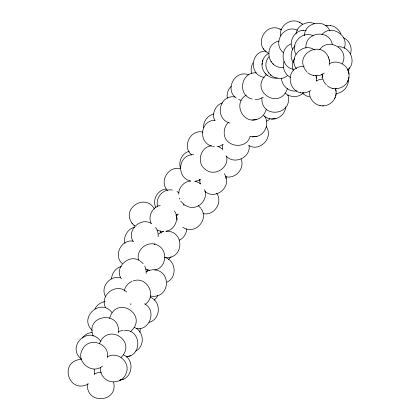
<?xml version="1.0" encoding="UTF-8"?>
<svg xmlns="http://www.w3.org/2000/svg" width="420" height="420" viewBox="0 0 420 420"><rect width="100%" height="100%" fill="white"/><g stroke="black" fill="none" stroke-linecap="round" stroke-linejoin="round"><path stroke-width="0.63" d="M280.466 35.779C278.964 25.594 291.37 17.094 300.132 22.685M309.508 91.565C308.784 98.102 313.793 104.417 320.192 105.567M316.586 81.296L316.622 78.225L316.213 76.75M322.45 73.867C322.088 77.842 323.221 82.131 326.319 84.808M329.149 59.677L329.553 61.147L329.185 65.284M335.57 95.87L336.074 94.274L336.105 91.203L335.695 89.733M348.5 78.792L349.004 77.196L349.036 74.13L348.631 72.655M158.083 236.854C158.482 233.494 157.6 230.044 155.594 227.315M183.813 205.254L183.834 204.094M186.784 228.879C186.559 233.636 183.666 238.366 179.167 240.198M305.928 47.922C304.721 31.757 329.448 28.739 332.336 44.541M348.39 78.587C349.251 85.995 343.345 93.114 335.895 93.581M225.855 178.7L225.934 176.39M249.034 145.294C251.165 157.715 233.872 165.244 226.044 155.878M304.453 35.642C304.369 22.166 325.138 18.375 329.889 30.98M349.272 67.615L348.212 71.988M130.809 304.862L130.867 303.639M140.238 328.666L140.123 331.102L139.671 332.236M285.7 106.817C285.427 113.038 279.93 118.75 273.619 118.907M118.44 332.756C120.813 309.666 84.452 314.659 93.251 336.257M203.537 127.622C203.18 121.28 207.732 115.489 213.822 113.967M146.092 273.394C146.396 270.947 145.866 268.312 144.701 266.149M87.575 383.812C85.244 404.859 118.624 402.864 113.584 382.174M94.458 374.698L94.694 372.272L94.101 369.196M100.448 367.348C100.065 371.117 101.309 375.113 104.076 377.758M107.394 357.62C110.14 343.072 88.352 336.157 82.315 349.713C75.343 361.594 92.337 375.223 102.511 366.046M176.888 214.19L176.662 216.5L177.24 219.944M178.705 194.24C178.532 187.682 183.86 181.498 190.444 180.999M199.972 179.419L199.784 181.136L200.225 183.997M222.653 144.963L222.401 147.488L222.831 150.045M261.907 97.944C260.699 119.017 293.176 115.589 287.978 95.298M109.62 318.334C116.319 294.289 149.357 315.068 130.505 331.658M111.51 278.98C111.788 273.331 115.684 267.876 121.296 266.564M262.479 61.819C262.957 58.312 265.503 55.183 268.469 53.408M277.436 77.858C269.231 79.769 260.573 71.384 262.238 63.121M261.97 64.591L262.789 60.113M124.252 291.018C124.982 286.744 128.042 282.944 132.064 281.374M284.062 61.341C281.894 67.295 284.755 74.582 290.477 77.364M295.985 33.989C297.003 25.426 306.999 20.213 314.717 23.73M344.132 48.379C349.734 35.585 331.028 23.699 321.909 34.566M319.856 105.536C327.28 107.415 335.123 101.798 336.074 94.274M334.645 98.779L335.16 97.157M350.469 53.965C352.637 47.743 349.424 40.288 343.361 37.627M327.227 85.717C334.782 92.437 347.991 87.276 349.004 77.196M347.582 81.706L348.091 80.078M321.993 77.553L322.786 75.059M342.389 63.546C349.75 49.334 328.598 36.718 319.631 49.718M287.516 88.452C279.757 111.253 248.656 91.004 266.322 74.671M157.678 295.312L156.98 297.087L154.245 300.195M266.191 109.52C264.763 114.944 260.012 119.669 254.221 119.789M99.566 343.565C107.62 322.24 137.345 341.297 121.097 357.452M250.058 136.5C246.461 150.082 224.527 147.221 224.201 133.355M253.034 62.822C251.176 66.061 250.572 69.998 251.716 73.584M94.92 308.905C96.81 305.009 100.69 302.153 105.005 301.655M170.956 256.788L168.404 259.623M294.725 58.443C292.388 61.855 291.784 66.376 293.255 70.261M268.879 56.873C259.051 68.444 275.494 85.192 287.248 75.831M82.241 338.011C84.583 334.966 88.179 332.63 92.101 332.54M302.857 93.398C298.137 97.781 289.963 97.577 285.327 93.135M231.205 86.305C227.981 89.271 226.501 93.959 227.32 98.254M270.013 118.608L268.364 120.215L266.658 121.091M295.155 45.796C290.735 50.006 289.769 57.524 293.291 62.606M145.268 304.238C157.495 295.822 146.858 275.725 133.124 280.954M228.632 122.336C225.587 124.798 224.018 128.919 224.196 132.773M154.203 244.535L155.032 243.81M347.702 69.967C357.147 62.491 350.033 45.57 338.053 46.84M324.209 73.043C319.651 77.007 312.296 76.466 307.744 72.739M310.816 90.489C290.099 102.543 280.208 66.554 304.101 66.281M158.545 234.014L160.76 232.486L163.663 231.425M166.913 282.182C177.235 277.536 176.179 261.166 165.569 257.707M88.589 383.791C68.297 395.168 58.212 360.444 81.758 359.31M246.293 95.162C232.922 102.443 242.162 123.758 256.552 119.579M223.361 144.344L219.629 146.249L217.04 146.69M118.188 332.01L119.564 331.186L123.223 330.372M127.544 356.486L126.215 356.848C142.853 355.415 140.994 329.149 124.315 330.33M119.947 380.1C132.657 378.908 135.188 359.499 123.428 354.884M107.478 356.853C117.343 350.753 130.641 362.124 126.315 372.813C123.785 381.917 111.074 384.919 104.491 378.242M94.547 373.931L98.154 372.524L101.241 372.288M146.123 271.903L148.192 270.695L151.646 269.876M291.055 43.974C279.442 48.195 280.928 67.247 293.239 69.232M175.964 215.355L178.516 213.969M135.728 351.094C145.042 346.353 144.26 330.95 134.285 327.395M200.45 179.466L198.398 180.527L194.633 181.361M263.319 97.225L258.962 99.167L255.171 99.43M329.506 63.672C337.391 59.073 348.374 65.042 349.036 74.13M316.57 80.75L319.3 79.59L322.334 79.144M189.404 151.174C182.364 153.032 178.106 161.049 180.427 167.932M254.578 136.663C264.369 136.5 270.218 123.911 264.521 116.088M287.716 95.576L288.671 95.188M222.632 102.779C215.46 104.832 211.47 113.789 214.683 120.508M160.246 205.286C152.654 206.945 147.777 215.959 150.995 223.13M134.788 227.173C127.78 228.748 123.018 236.476 124.976 243.422M149.021 322.366C160.823 319.51 161.564 301.287 150.239 297.266M154.691 270.034C166.693 267.908 168.347 249.753 157.322 245.107C147.987 240.193 135.749 249.527 138.547 259.901M128.678 356.176L130.379 355.714M119.773 380.147L120.661 379.906M121.8 379.596L123.496 379.134M279.043 41.055C262.705 44.258 267.372 69.904 283.92 67.268M303.361 30.277C294.467 30.686 288.32 41.401 292.625 49.229M325.033 25.82L327.065 25.415M296.919 90.836C289.385 92.558 281.536 85.754 281.505 78.157M166.115 231.242C174.983 229.877 179.807 218.232 174.447 211.003M166.32 189.026C157.694 189.556 151.83 199.957 155.852 207.601M265.325 51.02C250.147 51.65 249.023 75.479 264.196 77.311M193.704 154.686C177.655 154.287 176.075 178.133 190.727 181.015M252.105 119.973L254.058 119.795M263.65 115.605C266.291 117.915 269.903 119.527 273.462 118.913M250.147 136.453L252.467 136.847L254.42 136.668M215.303 120.194C200.277 120.089 197.904 142.091 211.596 146.171M211.512 145.782C199.936 146.774 196.119 163.658 205.837 169.775C214.951 176.946 229.719 167.396 226.448 156.083M271.509 119.091L275.956 118.697M252.467 136.847L256.914 136.453M256.247 72.849C240.744 71.731 237.048 95.456 252.184 99.083M165.842 231.2C185.057 230.176 184.406 260.122 164.546 257.518M152.287 269.735C172.2 269.057 170.714 299.707 150.229 296.016M330.141 25.489C334.919 26.029 339.077 29.426 340.867 33.863M326.702 25.41L330.535 25.494M302.998 30.271L306.432 30.35M163.459 231.609L159.758 231.026L157.07 229.976M136.442 328.577C150.097 330.829 156.859 310.081 144.512 303.823M190.234 207.286C199.705 209.024 208.373 198.613 204.603 189.614M203.091 213.633C214.121 216.137 223.346 202.298 216.573 193.174M316.123 75.742L316.874 75.815M335.606 88.72L336.357 88.793M303.188 92.82L303.944 92.888M322.67 105.798L323.426 105.871M313.31 75.479L313.64 75.511M332.792 88.457L333.123 88.489M300.373 92.552L300.709 92.589M172.415 190.04C163.464 188.213 154.975 197.673 157.663 206.393M212.478 146.422L214.247 146.633M225.456 176.626C235.394 179.456 245.133 168.478 241.101 158.954M180.306 168.793C168.299 165.396 158.734 181.976 167.669 190.622M133.234 241.185C121.354 238.838 113.064 255.628 122.231 263.603M149.709 270.296L145.745 269.125M120.608 277.783C110.308 274.811 100.107 286.844 105.404 296.394M234.969 96.92C218.636 94.421 214.379 119.259 230.034 123.055M202.839 132.111C190.349 129.003 181.697 147.021 191.667 154.928M176.111 215.14L177.251 215.428M248.577 74.823C235.053 69.305 224.191 89.801 236.24 97.96M195.452 181.225L198.859 182.679L200.461 183.813M189.672 207.254L184.579 205.128L180.726 201.138M297.591 30.23C283.936 23.898 271.604 43.197 283.505 52.815M313.315 35.81C302.332 30.151 289.663 43.885 296.042 54.301M280.969 29.652C265.571 20.711 252.494 45.874 268.957 53.461M309.624 96.931L306.49 95.939L303.702 94.227L302.353 92.831M238.655 99.43L241.028 100.37M218.206 146.438L222.049 148.754M248.85 145.561C260.09 152.219 273.935 137.293 266.212 126.651M151.751 223.708C141.005 216.41 125.89 230.417 133.271 241.605M314.486 49.933C303.114 41.612 287.695 57.713 296.436 68.743M177.014 191.489L178.925 192.78M184.086 227.987C195.473 234.67 209.16 219.34 201.112 208.798M182.753 227.157L183.64 227.714M301.901 23.84L302.746 24.381L299.124 22.034M279.962 29.006L281.353 29.904M126.583 291.968C116.571 282.161 99.136 295.16 105.536 307.55M81.596 359.32C65.41 346.453 89.05 324.308 100.784 341.471M198.13 205.548L200.739 208.189M140.532 261.324C129.88 252.73 113.531 267.215 121.359 278.891M204.734 191.352C215.859 200.891 233.042 186.076 224.233 173.691M141.015 261.702L143.126 263.566M264.947 73.075L267.22 75.311M306.836 71.831C291.181 53.76 324.839 37.149 329.553 61.147M321.573 74.55L322.445 75.448M154.508 209.155C145.693 192.47 120.036 208.693 132.667 223.913M133.886 225.204L134.468 225.813L131.775 222.978M111.951 312.522C100.459 297.402 78.225 317.782 92.316 330.382M263.477 48.631L263.975 49.182M270.821 61.352L271.32 61.903M268.212 72.439L268.711 72.991M265.534 50.925L266.212 51.671M272.885 63.646L273.556 64.391M270.27 74.734L270.942 75.479M179.356 198.093L179.812 199.106M161.138 233.079L160.482 230.947M199.909 180.91L199.616 179.34M335.255 88.158L336.105 91.203M315.772 75.18L316.622 78.225M347.849 69.846L348.191 71.08M328.367 56.868L328.708 58.102M147.53 269.861L147.683 271.105"/></g></svg>
